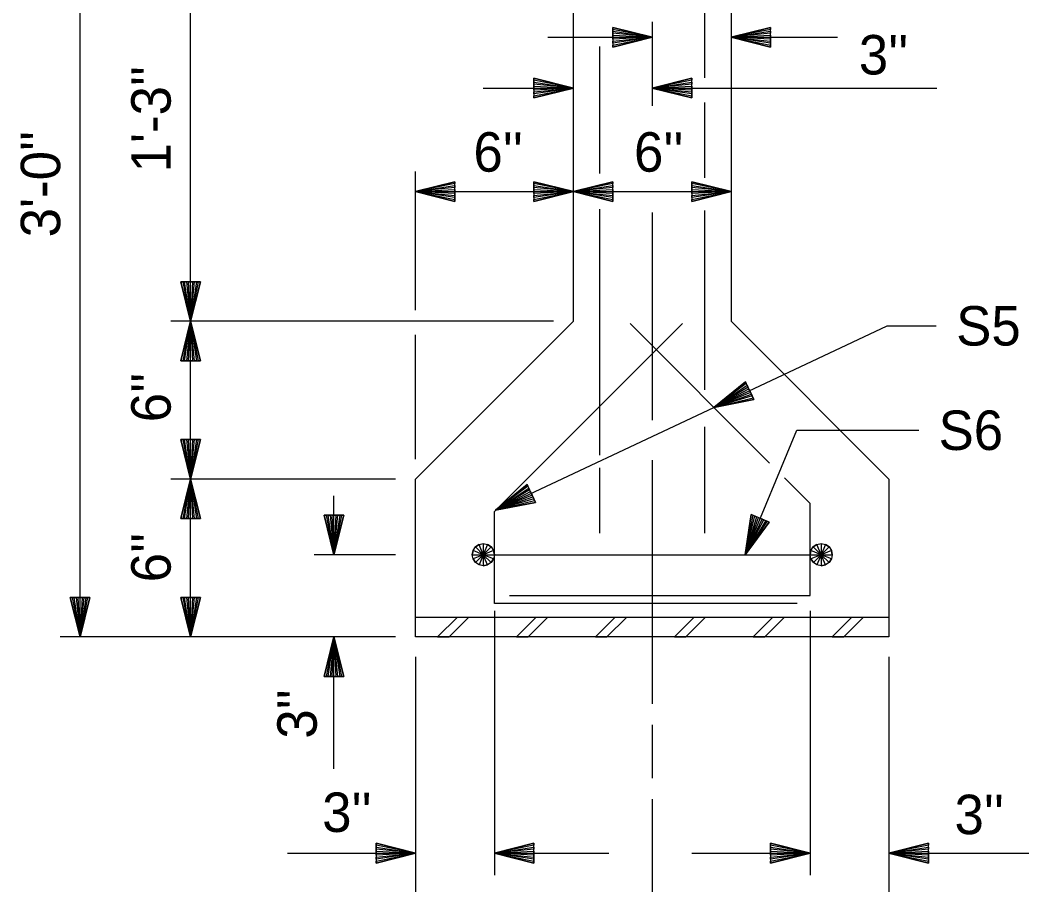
# Model space of a CAD drawing. Extents: x -25.6 to 34.8, y -0.7 to 26.3.
# Drawn here: x 1.838 to 5.034, y 15.608 to 18.347 of the extents above; entities that cross this region are included whole.
import ezdxf

# ---------------------------------------------------------------- set-up
doc = ezdxf.new("R2010")
doc.units = 0
for name, color, linetype in [('Dimension Lines', 7, 'Continuous'), ('Mis Center Lines', 7, 'Continuous'), ('Rebar Lines', 7, 'Continuous'), ('Structural Steel Lines', 7, 'Continuous'), ('Sup Concrete Girder Lines', 7, 'Continuous'), ('Text', 7, 'Continuous'), ('User Information Notes', 7, 'Continuous')]:
    doc.layers.add(name, color=color, linetype=linetype)

msp = doc.modelspace()

# ---------------------------------------------------------------- linework, layer by layer
at = {"layer": 'Dimension Lines'}
for p, q in [((2.0278, 16.3933), (2.0278, 19.3933)), ((2.3778, 17.3933), (2.3778, 18.6433)), ((3.5093, 18.2928), (3.8405, 18.2928)), ((4.0905, 18.2928), (4.4274, 18.2928)), ((3.3044, 18.1319), (3.5905, 18.1319)), ((3.8405, 18.1319), (4.7423, 18.1319)), ((3.0905, 17.4288), (3.0905, 17.867)), ((3.0905, 17.804), (3.5905, 17.804)), ((3.5905, 17.804), (4.0905, 17.804)), ((3.5275, 17.3933), (2.3148, 17.3933)), ((2.3778, 16.8933), (2.3778, 17.3933)), ((3.0905, 16.9563), (3.0905, 17.3504)), ((3.0275, 16.8933), (2.3148, 16.8933)), ((2.3778, 16.3933), (2.3778, 16.8933)), ((2.8322, 16.6537), (2.8322, 16.84)), ((3.0275, 16.6537), (2.7691, 16.6537)), ((3.3405, 16.4754), (3.3405, 15.6385)), ((4.3405, 16.4754), (4.3405, 15.6385)), ((3.0275, 16.3933), (1.9648, 16.3933)), ((2.8322, 15.9754), (2.8322, 16.3933)), ((3.0905, 16.3303), (3.0905, 14.9451)), ((4.5905, 16.3303), (4.5905, 14.9451)), ((2.6848, 15.7083), (3.0905, 15.7083)), ((3.3405, 15.7083), (3.7025, 15.7083)), ((3.9664, 15.7083), (4.3405, 15.7083)), ((4.5905, 15.7083), (5.0336, 15.7083))]:
    msp.add_line(p, q, dxfattribs=at)
for points in [[(3.7155, 18.2928), (3.7155, 18.2991), (3.8405, 18.2928), (3.7155, 18.3053), (3.7155, 18.3116), (3.8405, 18.2928), (3.7155, 18.3178), (3.7155, 18.3241), (3.8405, 18.2928), (3.7155, 18.2616), (3.7155, 18.2678), (3.8405, 18.2928), (3.7155, 18.2741), (3.7155, 18.2803), (3.8405, 18.2928), (3.7155, 18.2866), (3.7155, 18.3241), (3.7155, 18.2616), (3.8405, 18.2928), (3.7155, 18.3241)], [(4.2155, 18.2928), (4.2155, 18.2866), (4.0905, 18.2928), (4.2155, 18.2803), (4.2155, 18.2741), (4.0905, 18.2928), (4.2155, 18.2678), (4.2155, 18.2616), (4.0905, 18.2928), (4.2155, 18.3241), (4.2155, 18.3178), (4.0905, 18.2928), (4.2155, 18.3116), (4.2155, 18.3053), (4.0905, 18.2928), (4.2155, 18.2991), (4.2155, 18.2616), (4.2155, 18.3241), (4.0905, 18.2928), (4.2155, 18.2616)], [(3.4655, 18.1319), (3.4655, 18.1381), (3.5905, 18.1319), (3.4655, 18.1444), (3.4655, 18.1506), (3.5905, 18.1319), (3.4655, 18.1569), (3.4655, 18.1631), (3.5905, 18.1319), (3.4655, 18.1006), (3.4655, 18.1069), (3.5905, 18.1319), (3.4655, 18.1131), (3.4655, 18.1194), (3.5905, 18.1319), (3.4655, 18.1256), (3.4655, 18.1631), (3.4655, 18.1006), (3.5905, 18.1319), (3.4655, 18.1631)], [(3.9655, 18.1319), (3.9655, 18.1256), (3.8405, 18.1319), (3.9655, 18.1194), (3.9655, 18.1131), (3.8405, 18.1319), (3.9655, 18.1069), (3.9655, 18.1006), (3.8405, 18.1319), (3.9655, 18.1631), (3.9655, 18.1569), (3.8405, 18.1319), (3.9655, 18.1506), (3.9655, 18.1444), (3.8405, 18.1319), (3.9655, 18.1381), (3.9655, 18.1006), (3.9655, 18.1631), (3.8405, 18.1319), (3.9655, 18.1006)], [(3.2155, 17.804), (3.2155, 17.7977), (3.0905, 17.804), (3.2155, 17.7915), (3.2155, 17.7852), (3.0905, 17.804), (3.2155, 17.779), (3.2155, 17.7727), (3.0905, 17.804), (3.2155, 17.8352), (3.2155, 17.829), (3.0905, 17.804), (3.2155, 17.8227), (3.2155, 17.8165), (3.0905, 17.804), (3.2155, 17.8102), (3.2155, 17.7727), (3.2155, 17.8352), (3.0905, 17.804), (3.2155, 17.7727)], [(3.4655, 17.804), (3.4655, 17.8102), (3.5905, 17.804), (3.4655, 17.8165), (3.4655, 17.8227), (3.5905, 17.804), (3.4655, 17.829), (3.4655, 17.8352), (3.5905, 17.804), (3.4655, 17.7727), (3.4655, 17.779), (3.5905, 17.804), (3.4655, 17.7852), (3.4655, 17.7915), (3.5905, 17.804), (3.4655, 17.7977), (3.4655, 17.8352), (3.4655, 17.7727), (3.5905, 17.804), (3.4655, 17.8352)], [(3.7155, 17.804), (3.7155, 17.7977), (3.5905, 17.804), (3.7155, 17.7915), (3.7155, 17.7852), (3.5905, 17.804), (3.7155, 17.779), (3.7155, 17.7727), (3.5905, 17.804), (3.7155, 17.8352), (3.7155, 17.829), (3.5905, 17.804), (3.7155, 17.8227), (3.7155, 17.8165), (3.5905, 17.804), (3.7155, 17.8102), (3.7155, 17.7727), (3.7155, 17.8352), (3.5905, 17.804), (3.7155, 17.7727)], [(3.9655, 17.804), (3.9655, 17.8102), (4.0905, 17.804), (3.9655, 17.8165), (3.9655, 17.8227), (4.0905, 17.804), (3.9655, 17.829), (3.9655, 17.8352), (4.0905, 17.804), (3.9655, 17.7727), (3.9655, 17.779), (4.0905, 17.804), (3.9655, 17.7852), (3.9655, 17.7915), (4.0905, 17.804), (3.9655, 17.7977), (3.9655, 17.8352), (3.9655, 17.7727), (4.0905, 17.804), (3.9655, 17.8352)], [(2.3778, 17.5183), (2.384, 17.5183), (2.3778, 17.3933), (2.3903, 17.5183), (2.3965, 17.5183), (2.3778, 17.3933), (2.4028, 17.5183), (2.409, 17.5183), (2.3778, 17.3933), (2.3465, 17.5183), (2.3528, 17.5183), (2.3778, 17.3933), (2.359, 17.5183), (2.3653, 17.5183), (2.3778, 17.3933), (2.3715, 17.5183), (2.409, 17.5183), (2.3465, 17.5183), (2.3778, 17.3933), (2.409, 17.5183)], [(2.3778, 17.2683), (2.3715, 17.2683), (2.3778, 17.3933), (2.3653, 17.2683), (2.359, 17.2683), (2.3778, 17.3933), (2.3528, 17.2683), (2.3465, 17.2683), (2.3778, 17.3933), (2.409, 17.2683), (2.4028, 17.2683), (2.3778, 17.3933), (2.3965, 17.2683), (2.3903, 17.2683), (2.3778, 17.3933), (2.384, 17.2683), (2.3465, 17.2683), (2.409, 17.2683), (2.3778, 17.3933), (2.3465, 17.2683)], [(4.0361, 17.1202), (4.585, 17.3787), (4.7404, 17.3787)], [(4.1492, 17.1735), (4.1519, 17.1678), (4.0361, 17.1202), (4.1546, 17.1622), (4.1572, 17.1565), (4.0361, 17.1202), (4.1599, 17.1508), (4.1625, 17.1452), (4.0361, 17.1202), (4.1359, 17.2017), (4.1386, 17.1961), (4.0361, 17.1202), (4.1412, 17.1904), (4.1439, 17.1848), (4.0361, 17.1202), (4.1465, 17.1791), (4.1625, 17.1452), (4.1359, 17.2017), (4.0361, 17.1202), (4.1625, 17.1452)], [(3.3442, 16.7946), (4.0361, 17.1202)], [(4.1347, 16.6537), (4.2981, 17.0479), (4.6847, 17.0479)], [(2.3778, 17.0183), (2.384, 17.0183), (2.3778, 16.8933), (2.3903, 17.0183), (2.3965, 17.0183), (2.3778, 16.8933), (2.4028, 17.0183), (2.409, 17.0183), (2.3778, 16.8933), (2.3465, 17.0183), (2.3528, 17.0183), (2.3778, 16.8933), (2.359, 17.0183), (2.3653, 17.0183), (2.3778, 16.8933), (2.3715, 17.0183), (2.409, 17.0183), (2.3465, 17.0183), (2.3778, 16.8933), (2.409, 17.0183)], [(2.3778, 16.7683), (2.3715, 16.7683), (2.3778, 16.8933), (2.3653, 16.7683), (2.359, 16.7683), (2.3778, 16.8933), (2.3528, 16.7683), (2.3465, 16.7683), (2.3778, 16.8933), (2.409, 16.7683), (2.4028, 16.7683), (2.3778, 16.8933), (2.3965, 16.7683), (2.3903, 16.7683), (2.3778, 16.8933), (2.384, 16.7683), (2.3465, 16.7683), (2.409, 16.7683), (2.3778, 16.8933), (2.3465, 16.7683)], [(3.4573, 16.8478), (3.46, 16.8422), (3.3442, 16.7946), (3.4626, 16.8365), (3.4653, 16.8308), (3.3442, 16.7946), (3.4679, 16.8252), (3.4706, 16.8195), (3.3442, 16.7946), (3.444, 16.8761), (3.4466, 16.8704), (3.3442, 16.7946), (3.4493, 16.8648), (3.4519, 16.8591), (3.3442, 16.7946), (3.4546, 16.8535), (3.4706, 16.8195), (3.444, 16.8761), (3.3442, 16.7946), (3.4706, 16.8195)], [(2.8322, 16.7787), (2.8384, 16.7787), (2.8322, 16.6537), (2.8447, 16.7787), (2.8509, 16.7787), (2.8322, 16.6537), (2.8572, 16.7787), (2.8634, 16.7787), (2.8322, 16.6537), (2.8009, 16.7787), (2.8072, 16.7787), (2.8322, 16.6537), (2.8134, 16.7787), (2.8197, 16.7787), (2.8322, 16.6537), (2.8259, 16.7787), (2.8634, 16.7787), (2.8009, 16.7787), (2.8322, 16.6537), (2.8634, 16.7787)], [(4.1825, 16.7692), (4.1883, 16.7668), (4.1347, 16.6537), (4.1941, 16.7644), (4.1999, 16.762), (4.1347, 16.6537), (4.2056, 16.7596), (4.2114, 16.7572), (4.1347, 16.6537), (4.1537, 16.7812), (4.1594, 16.7788), (4.1347, 16.6537), (4.1652, 16.7764), (4.171, 16.774), (4.1347, 16.6537), (4.1767, 16.7716), (4.2114, 16.7572), (4.1537, 16.7812), (4.1347, 16.6537), (4.2114, 16.7572)], [(2.0278, 16.5183), (2.034, 16.5183), (2.0278, 16.3933), (2.0403, 16.5183), (2.0465, 16.5183), (2.0278, 16.3933), (2.0528, 16.5183), (2.059, 16.5183), (2.0278, 16.3933), (1.9965, 16.5183), (2.0028, 16.5183), (2.0278, 16.3933), (2.009, 16.5183), (2.0153, 16.5183), (2.0278, 16.3933), (2.0215, 16.5183), (2.059, 16.5183), (1.9965, 16.5183), (2.0278, 16.3933), (2.059, 16.5183)], [(2.3778, 16.5183), (2.384, 16.5183), (2.3778, 16.3933), (2.3903, 16.5183), (2.3965, 16.5183), (2.3778, 16.3933), (2.4028, 16.5183), (2.409, 16.5183), (2.3778, 16.3933), (2.3465, 16.5183), (2.3528, 16.5183), (2.3778, 16.3933), (2.359, 16.5183), (2.3653, 16.5183), (2.3778, 16.3933), (2.3715, 16.5183), (2.409, 16.5183), (2.3465, 16.5183), (2.3778, 16.3933), (2.409, 16.5183)], [(2.8322, 16.2683), (2.8259, 16.2683), (2.8322, 16.3933), (2.8197, 16.2683), (2.8134, 16.2683), (2.8322, 16.3933), (2.8072, 16.2683), (2.8009, 16.2683), (2.8322, 16.3933), (2.8634, 16.2683), (2.8572, 16.2683), (2.8322, 16.3933), (2.8509, 16.2683), (2.8447, 16.2683), (2.8322, 16.3933), (2.8384, 16.2683), (2.8009, 16.2683), (2.8634, 16.2683), (2.8322, 16.3933), (2.8009, 16.2683)], [(2.9655, 15.7083), (2.9655, 15.7146), (3.0905, 15.7083), (2.9655, 15.7208), (2.9655, 15.7271), (3.0905, 15.7083), (2.9655, 15.7333), (2.9655, 15.7396), (3.0905, 15.7083), (2.9655, 15.6771), (2.9655, 15.6833), (3.0905, 15.7083), (2.9655, 15.6896), (2.9655, 15.6958), (3.0905, 15.7083), (2.9655, 15.7021), (2.9655, 15.7396), (2.9655, 15.6771), (3.0905, 15.7083), (2.9655, 15.7396)], [(3.4655, 15.7083), (3.4655, 15.7021), (3.3405, 15.7083), (3.4655, 15.6958), (3.4655, 15.6896), (3.3405, 15.7083), (3.4655, 15.6833), (3.4655, 15.6771), (3.3405, 15.7083), (3.4655, 15.7396), (3.4655, 15.7333), (3.3405, 15.7083), (3.4655, 15.7271), (3.4655, 15.7208), (3.3405, 15.7083), (3.4655, 15.7146), (3.4655, 15.6771), (3.4655, 15.7396), (3.3405, 15.7083), (3.4655, 15.6771)], [(4.2155, 15.7083), (4.2155, 15.7146), (4.3405, 15.7083), (4.2155, 15.7208), (4.2155, 15.7271), (4.3405, 15.7083), (4.2155, 15.7333), (4.2155, 15.7396), (4.3405, 15.7083), (4.2155, 15.6771), (4.2155, 15.6833), (4.3405, 15.7083), (4.2155, 15.6896), (4.2155, 15.6958), (4.3405, 15.7083), (4.2155, 15.7021), (4.2155, 15.7396), (4.2155, 15.6771), (4.3405, 15.7083), (4.2155, 15.7396)], [(4.7155, 15.7083), (4.7155, 15.7021), (4.5905, 15.7083), (4.7155, 15.6958), (4.7155, 15.6896), (4.5905, 15.7083), (4.7155, 15.6833), (4.7155, 15.6771), (4.5905, 15.7083), (4.7155, 15.7396), (4.7155, 15.7333), (4.5905, 15.7083), (4.7155, 15.7271), (4.7155, 15.7208), (4.5905, 15.7083), (4.7155, 15.7146), (4.7155, 15.6771), (4.7155, 15.7396), (4.5905, 15.7083), (4.7155, 15.6771)]]:
    msp.add_lwpolyline(points, dxfattribs=at)
at = {"layer": 'Mis Center Lines'}
for p, q in [((3.8405, 18.3416), (3.8405, 18.076)), ((3.8405, 17.738), (3.8405, 17.0801)), ((3.8405, 16.9534), (3.8405, 16.1808)), ((3.8405, 16.1144), (3.8405, 15.9454)), ((3.8405, 15.879), (3.8405, 15.3382))]:
    msp.add_line(p, q, dxfattribs=at)
at = {"layer": 'Rebar Lines'}
for p, q in [((4.0072, 18.1641), (4.0072, 19.8433)), ((3.6739, 18.2638), (3.6739, 17.8609)), ((4.0072, 17.8479), (4.0072, 18.0862)), ((3.6739, 17.7483), (3.6739, 16.9686)), ((4.0072, 17.1757), (4.0072, 17.744)), ((4.0072, 16.7217), (4.0072, 17.0583)), ((3.6739, 16.929), (3.6739, 16.7217)), ((3.3405, 16.6537), (4.3405, 16.6537))]:
    msp.add_line(p, q, dxfattribs=at)
for points in [[(4.2997, 16.4992), (3.3405, 16.4992), (3.3405, 16.7909), (3.9362, 17.3864)], [(4.2123, 16.9441), (3.7704, 17.3859)], [(3.3885, 16.5242), (4.3405, 16.5242), (4.3405, 16.8159), (4.2596, 16.8967)], [(3.3053, 16.6889), (3.3187, 16.6863), (3.3302, 16.6787), (3.3378, 16.6672), (3.3405, 16.6537), (3.3378, 16.6403), (3.3302, 16.6288), (3.3188, 16.6212), (3.3053, 16.6185), (3.2918, 16.6212), (3.2804, 16.6288), (3.2727, 16.6402), (3.27, 16.6537), (3.2727, 16.6672), (3.2803, 16.6786), (3.2917, 16.6863), (3.3053, 16.6889), (3.3053, 16.6537), (3.3053, 16.6185), (3.3188, 16.6212), (3.3053, 16.6537), (3.3302, 16.6288), (3.3378, 16.6403), (3.3053, 16.6537), (3.3405, 16.6537), (3.3378, 16.6672), (3.3053, 16.6537), (3.3302, 16.6787), (3.3187, 16.6863), (3.3053, 16.6537), (3.2917, 16.6863), (3.2803, 16.6786), (3.3053, 16.6537), (3.2727, 16.6672), (3.27, 16.6537), (3.3053, 16.6537), (3.2727, 16.6402), (3.2804, 16.6288), (3.3053, 16.6537), (3.2918, 16.6212)], [(4.3757, 16.6889), (4.3892, 16.6863), (4.4006, 16.6787), (4.4083, 16.6672), (4.411, 16.6537), (4.4083, 16.6403), (4.4006, 16.6288), (4.3892, 16.6212), (4.3757, 16.6185), (4.3623, 16.6212), (4.3509, 16.6288), (4.3432, 16.6402), (4.3405, 16.6537), (4.3432, 16.6672), (4.3508, 16.6786), (4.3622, 16.6863), (4.3757, 16.6889), (4.3757, 16.6537), (4.3757, 16.6185), (4.3892, 16.6212), (4.3757, 16.6537), (4.4006, 16.6288), (4.4083, 16.6403), (4.3757, 16.6537), (4.411, 16.6537), (4.4083, 16.6672), (4.3757, 16.6537), (4.4006, 16.6787), (4.3892, 16.6863), (4.3757, 16.6537), (4.3622, 16.6863), (4.3508, 16.6786), (4.3757, 16.6537), (4.3432, 16.6672), (4.3405, 16.6537), (4.3757, 16.6537), (4.3432, 16.6402), (4.3509, 16.6288), (4.3757, 16.6537), (4.3623, 16.6212)]]:
    msp.add_lwpolyline(points, dxfattribs=at)
at = {"layer": 'Structural Steel Lines'}
msp.add_line((3.0905, 16.4558), (4.5905, 16.4558), dxfattribs=at)
msp.add_lwpolyline([(3.223, 16.4558), (3.1605, 16.3933), (3.197, 16.3933), (3.2595, 16.4558), (3.473, 16.4558), (3.4105, 16.3933), (3.447, 16.3933), (3.5095, 16.4558), (3.723, 16.4558), (3.6605, 16.3933), (3.697, 16.3933), (3.7595, 16.4558), (3.973, 16.4558), (3.9105, 16.3933), (3.947, 16.3933), (4.0095, 16.4558), (4.223, 16.4558), (4.1605, 16.3933), (4.197, 16.3933), (4.2595, 16.4558), (4.473, 16.4558), (4.4105, 16.3933), (4.447, 16.3933), (4.5095, 16.4558)], dxfattribs=at)
at = {"layer": 'Sup Concrete Girder Lines'}
msp.add_lwpolyline([(3.8405, 19.3933), (4.3405, 19.3933), (4.3405, 18.8933), (4.0905, 18.6433), (4.0905, 17.3933), (4.5905, 16.8933), (4.5905, 16.3933), (3.8405, 16.3933), (3.0905, 16.3933), (3.0905, 16.8933), (3.5905, 17.3933), (3.5905, 18.6433), (3.3405, 18.8933), (3.3405, 19.3933), (3.8405, 19.3933)], dxfattribs=at)
at = {"layer": 'User Information Notes'}
msp.add_line((3.0905, 16.3933), (3.0905, 16.3933), dxfattribs=at)

# ---------------------------------------------------------------- texts
at = {"layer": 'Text'}
for s, p in [("3''", (4.495, 18.1749)), ("6''", (3.274, 17.8669)), ("6''", (3.7827, 17.8669)), ('S5', (4.8035, 17.3162)), ('S6', (4.7477, 16.9854)), ("3''", (2.7948, 15.7754)), ("3''", (4.7982, 15.7684))]:
    msp.add_text(s, height=0.125, dxfattribs=at).set_placement(p)
for s, p in [("1'-3''", (2.3148, 17.8647)), ("3'-0''", (1.9648, 17.659)), ("6''", (2.3148, 17.0733)), ("6''", (2.3148, 16.5663)), ("3''", (2.7776, 16.0709))]:
    msp.add_text(s, height=0.125, rotation=90, dxfattribs=at).set_placement(p)

doc.saveas('drawing.dxf')
